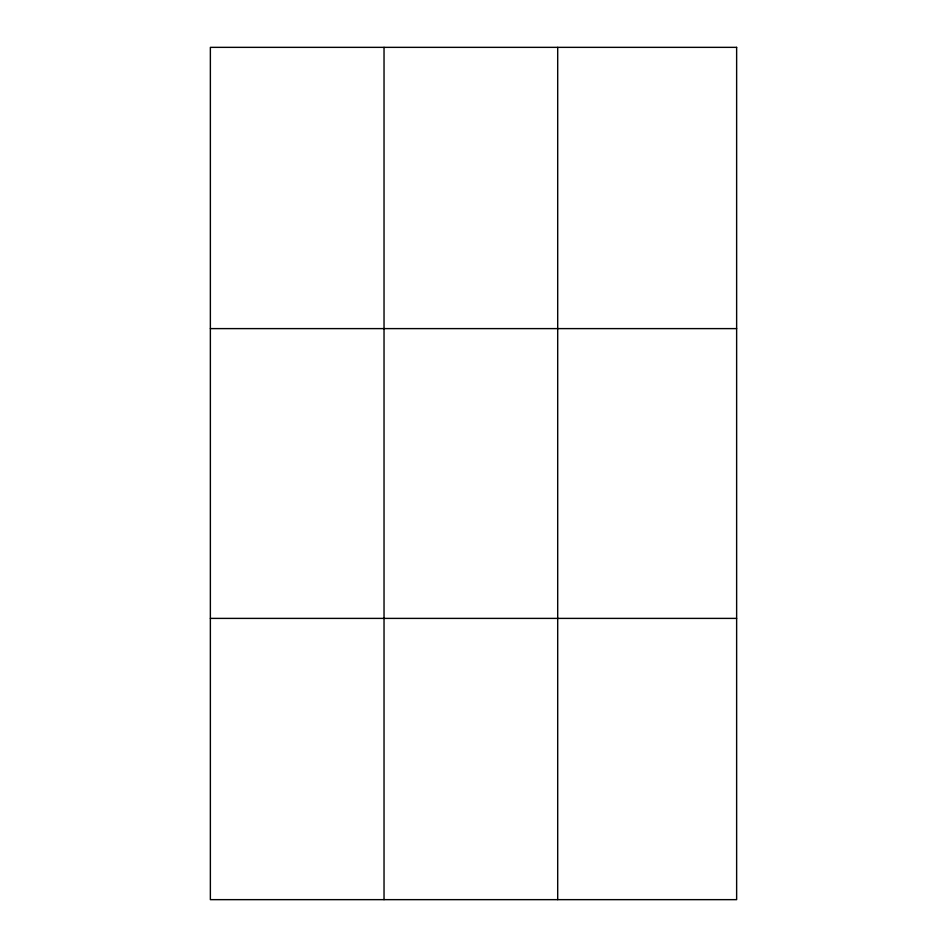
<?xml version="1.0" encoding="UTF-8"?>
<svg xmlns="http://www.w3.org/2000/svg" width="947" height="947" viewBox="0 0 947 947"><rect width="100%" height="100%" fill="white"/><g stroke="black" fill="none" stroke-linecap="round" stroke-linejoin="round"><path stroke-width="1.42" d="M384.032 899.65L384.032 47.35M557.7 899.65L557.7 47.35M210.364 328.609L736.636 328.609M210.364 618.391L736.636 618.391M736.636 47.35L736.636 899.65L210.364 899.65L210.364 47.35L736.636 47.35"/></g></svg>
